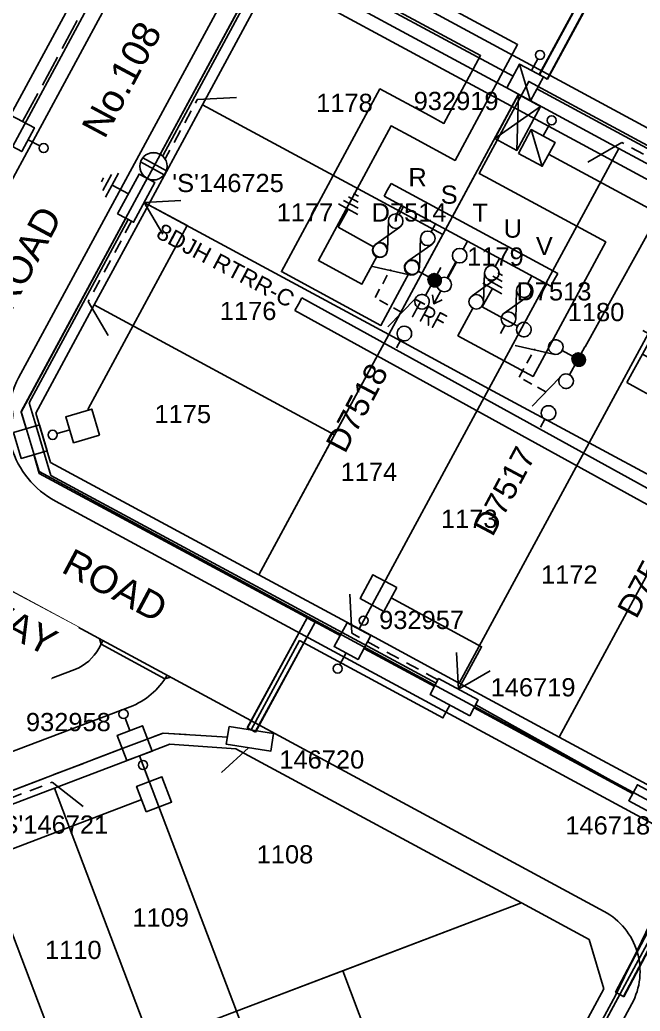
# Model space of a CAD drawing. Header units: metres. Extents: x 303507 to 304452, y 6274483 to 6275961.
# Drawn here: x 304149 to 304217.1, y 6274784.9 to 6274893.8 of the extents above; entities that cross this region are included whole.
import ezdxf
from ezdxf.enums import TextEntityAlignment as Align

# ---------------------------------------------------------------- set-up
doc = ezdxf.new("R2010")
doc.units = ezdxf.units.M
doc.header["$LTSCALE"] = 0.7
for name, pattern in [('A', [0]), ('CENTERX2', [101.6, 63.5, -12.7, 12.7, -12.7]), ('Dash', [5, 3, -2]), ('IE Trench LV', [6.5, 5, -1.5])]:
    doc.linetypes.add(name, pattern=pattern)
doc.layers.get('0').update_dxf_attribs({"color": 6})
for name, color, linetype in [('_User Miscellaneous11', 7, 'Continuous'), ('_User Miscellaneous4', 7, 'Continuous'), ('_User Miscellaneous7', 150, 'Continuous'), ('_User Miscellaneous8', 7, 'Continuous'), ('_User Miscellaneous9', 8, 'Continuous'), ('Cadastre Developer_SP_NEW', 4, 'Continuous'), ('Cadastre Roads_SP_NEW', 8, 'Continuous'), ('Duct_SP_NEW', 2, 'Continuous'), ('Equip_HV_NEW', 2, 'Continuous'), ('Equip_LV_MOD', 5, 'Continuous'), ('Equip_LV_NEW', 5, 'Continuous'), ('Mains_HV_NEW_U72', 2, 'Continuous'), ('Mains_LV_NEW_R6', 2, 'Continuous'), ('Mains_LV_NEW_T84', 2, 'Continuous'), ('Services_SP_NEW_UG', 2, 'Continuous'), ('Sub_LV_EXT', 5, 'Continuous'), ('Sub_SP_NEW', 2, 'Continuous'), ('SupportsUG_SP_LV_NEW', 2, 'Continuous'), ('SupportsUG_SP_LV_SL_NEW', 2, 'Continuous'), ('Trench_SP_NEW', 2, 'Continuous')]:
    doc.layers.add(name, color=color, linetype=linetype)
doc.layers.add('_User Miscellaneous5', color=7, linetype='Continuous', lineweight=35)
doc.styles.add('ARIAL', font='arial.ttf', dxfattribs={"height": 2})
doc.styles.add('ARIAL 3.0', font='arial.ttf', dxfattribs={"height": 3})
doc.styles.add('iecARIAL', font='arial.ttf', dxfattribs={"height": 2})
doc.styles.add('IESYMBOL1', font='isocp.shx')
doc.styles.add('POLE_LABEL', font='arial.ttf')
doc.styles.add('SL_LABEL', font='arial.ttf')
doc.styles.get("Standard").update_dxf_attribs({"font": 'arial.ttf'})
doc.styles.add('style1', font='iso3098b.shx')
doc.styles.add('SWG_LABEL', font='arial.ttf')
doc.styles.add('SWITCH_LABEL', font='arial.ttf', dxfattribs={"height": 2.5})
doc.linetypes.add('Cable New UG', pattern='A,8,-1,["x",style1,S=3.5,R=0,X=0.35,Y=-1],-3.5', length=12.5)
doc.linetypes.add('Cable Z', pattern='A,8,-1,["Z",Standard,S=2.5,R=0,X=0.35,Y=-1.25],-3.5', length=12.5)
doc.linetypes.add('IE Trench HV', pattern='A,8,-2,["/",style1,S=2.5,R=0,X=0.1,Y=-1],-4.5', length=14.5)

# ---------------------------------------------------------------- blocks, each defined once
blk = doc.blocks.new('*U106')
at = {"layer": '_User Miscellaneous7', "lineweight": -3}
blk.add_lwpolyline([(0, -3.03), (0, -1.58)], dxfattribs=at)
blk.add_lwpolyline([(-1.49, -6), (1.49, -6), (1.49, -3.03), (-1.49, -3.03)], close=True, dxfattribs=at)
blk.add_circle((0, -1.08), 0.5, dxfattribs=at)
at = {"layer": '_User Miscellaneous8', "color": 2, "lineweight": -3}
blk.add_lwpolyline([(-1.49, 0), (1.49, 0), (1.49, 2.97), (-1.49, 2.97)], close=True, dxfattribs=at)
at = {"style": 'POLE_LABEL', "flags": 9}
blk.add_attdef('STRUCTURE_PLANT_NUMBER', text='', height=0.2, dxfattribs=at).set_placement((1.64, 1.73), align=Align.MIDDLE_LEFT)
for tag, flags, p in [('STREET_CODE', 9, (1.64, 1.49)), ('OWNED_BY', 9, (1.64, 1.09)), ('COLUMN_TYPE', 9, (1.64, 1.29)), ('OPERATED_BY', 9, (1.64, 0.89)), ('STATE', 9, (1.64, 0.49)), ('MAINTAINED_BY', 9, (1.64, 0.69)), ('USAGE', 9, (1.64, 0.29)), ('LEGEND', 9, (1.64, 0.09)), ('SUBURB', 9, (1.64, -0.31)), ('STREETNAME', 9, (1.64, -0.51)), ('PARENT', 9, (1.64, -0.11)), ('LOCATION', 9, (1.64, -0.71)), ('NOTES', 9, (1.64, -0.91)), ('LABEL_ALIGNMENT', 9, (1.64, -1.11)), ('Z', 1, (1.64, -1.31))]:
    blk.add_attdef(tag, text='', height=0.2, dxfattribs=dict(flags=flags)).set_placement(p, align=Align.MIDDLE_LEFT)
at = {"layer": '_User Miscellaneous5', "style": 'ARIAL', "flags": 8}
blk.add_attdef('ASSET_NUM', text='', height=2, dxfattribs=at).set_placement((2, 3.49), align=Align.MIDDLE_LEFT)
blk = doc.blocks.new('*U66')
at = {"layer": '_User Miscellaneous8', "color": 2}
blk.add_line((0, 0), (0, 1.45), dxfattribs=at)
blk.add_circle((0, 1.95), 0.5, dxfattribs=at)
for tag, p, flags in [('Z', (0, 0), 1), ('OPERATED_BY', (0, -9.61), 9)]:
    blk.add_attdef(tag, p, '', height=0.2, dxfattribs=dict(flags=flags))
at = {"style": 'SL_LABEL', "flags": 9}
blk.add_attdef('STREET_CODE', text='', height=0.2, dxfattribs=at).set_placement((0, -0.2), align=Align.MIDDLE_LEFT)
at = {"flags": 9}
for tag, p in [('CONSTRUCTED_VOLTAGE', (0, -0.4)), ('CONTROL_TYPE', (0, -0.6)), ('LANTERN_PURPOSE', (0, -0.8)), ('LANTERN_TYPE', (0, -1)), ('OPERATING_VOLTAGE', (0, -1.4)), ('ORIENTATION', (0, -1.6)), ('OWNED_BY', (0, -1.8)), ('STATE', (0, -2)), ('NO_PHASES', (0, -1.2)), ('USAGE', (0, -2.2)), ('CEXIST', (0, -2.4)), ('CNEW', (0, -2.6)), ('CNUMBER', (0, -2.8)), ('CREMOVE', (0, -3)), ('CREPLACE', (0, -3.2)), ('LKINGHEIGHT', (0, -3.4)), ('LBRACKET', (0, -3.6)), ('LBRACKETVOCAB', (0, -3.8)), ('LCATEGORY', (0, -4)), ('LCHARGE1', (0, -4.2)), ('LCHARGE1PERCENT', (0, -4.4)), ('LCHARGE2', (0, -4.6)), ('LCHARGE2PERCENT', (0, -4.8)), ('LCHARGE3', (0, -5)), ('LCHARGE3PERCENT', (0, -5.2)), ('LEXIST', (0, -5.4)), ('LLAMP', (0, -5.6)), ('LLAMPVOCAB', (0, -5.8)), ('LMAST', (0, -6)), ('LMASTVOCAB', (0, -6.2)), ('LNEW', (0, -6.4)), ('LANTNUMBER', (0, -6.6)), ('LOUTREACH', (0, -7)), ('LOUTREACHVOCAB', (0, -7.2)), ('LRATECODE', (0, -7.4)), ('LREMOVE', (0, -7.6)), ('SUBURB', (0, -8.6)), ('STREETNAME', (0, -8.8)), ('LREPLACE', (0, -7.8)), ('LTYPE', (0, -8)), ('LTYPEVOCAB', (0, -8.2)), ('LEGEND', (0, -8.4)), ('LOCATION', (0, -9)), ('NOTES', (0, -9.2)), ('MAINTAINED_BY', (0, -9.86))]:
    blk.add_attdef(tag, text='', height=0.2, dxfattribs=at).set_placement(p, align=Align.MIDDLE_LEFT)
blk = doc.blocks.new('*U148')
at = {"layer": '_User Miscellaneous7', "lineweight": -3}
blk.add_lwpolyline([(0, -3.32), (0, -1.87)], dxfattribs=at)
blk.add_lwpolyline([(-1.49, -6.29), (1.48, -6.29), (1.48, -3.32), (-1.49, -3.32)], close=True, dxfattribs=at)
blk.add_circle((0, -1.37), 0.5, dxfattribs=at)
at = {"layer": '_User Miscellaneous8', "color": 2, "lineweight": -3}
blk.add_lwpolyline([(-1.49, 0), (1.48, 0), (1.48, 2.97), (-1.49, 2.97)], close=True, dxfattribs=at)
at = {"style": 'POLE_LABEL', "flags": 9}
blk.add_attdef('STRUCTURE_PLANT_NUMBER', text='', height=0.2, dxfattribs=at).set_placement((1.64, 1.73), align=Align.MIDDLE_LEFT)
for tag, flags, p in [('STREET_CODE', 9, (1.64, 1.48)), ('OWNED_BY', 9, (1.64, 1.09)), ('COLUMN_TYPE', 9, (1.64, 1.29)), ('OPERATED_BY', 9, (1.64, 0.89)), ('STATE', 9, (1.64, 0.49)), ('MAINTAINED_BY', 9, (1.64, 0.69)), ('USAGE', 9, (1.64, 0.29)), ('LEGEND', 9, (1.64, 0.09)), ('SUBURB', 9, (1.64, -0.31)), ('STREETNAME', 9, (1.64, -0.51)), ('PARENT', 9, (1.64, -0.11)), ('LOCATION', 9, (1.64, -0.71)), ('NOTES', 9, (1.64, -0.91)), ('LABEL_ALIGNMENT', 9, (1.64, -1.11)), ('Z', 1, (1.64, -1.31))]:
    blk.add_attdef(tag, text='', height=0.2, dxfattribs=dict(flags=flags)).set_placement(p, align=Align.MIDDLE_LEFT)
at = {"layer": '_User Miscellaneous5', "style": 'ARIAL', "flags": 8}
blk.add_attdef('ASSET_NUM', text='', height=2, dxfattribs=at).set_placement((2, 3.49), align=Align.MIDDLE_LEFT)
blk = doc.blocks.new('*U104')
at = {"layer": '_User Miscellaneous7', "lineweight": -3}
for points in [[(4.54, -2.75), (4.54, -1.3)], [(3.06, -2.75), (6.04, -5.74)]]:
    blk.add_lwpolyline(points, dxfattribs=at)
blk.add_lwpolyline([(3.06, -5.72), (6.03, -5.72), (6.03, -2.75), (3.06, -2.75)], close=True, dxfattribs=at)
blk.add_circle((4.54, -0.8), 0.5, dxfattribs=at)
at = {"layer": '_User Miscellaneous8', "color": 2, "lineweight": -3}
blk.add_lwpolyline([(-1.49, 0), (1.49, 0), (1.49, 2.97), (-1.49, 2.97)], close=True, dxfattribs=at)
blk.add_lwpolyline([(-1.49, 2.97), (1.5, -0.01)], dxfattribs=at)
at = {"style": 'POLE_LABEL', "flags": 9}
blk.add_attdef('STRUCTURE_PLANT_NUMBER', text='', height=0.2, dxfattribs=at).set_placement((1.64, 1.73), align=Align.MIDDLE_LEFT)
for tag, flags, p in [('STREET_CODE', 9, (1.64, 1.49)), ('OWNED_BY', 9, (1.64, 1.09)), ('COLUMN_TYPE', 9, (1.64, 1.29)), ('OPERATED_BY', 9, (1.64, 0.89)), ('STATE', 9, (1.64, 0.49)), ('MAINTAINED_BY', 9, (1.64, 0.69)), ('USAGE', 9, (1.64, 0.29)), ('LEGEND', 9, (1.64, 0.09)), ('SUBURB', 9, (1.64, -0.31)), ('STREETNAME', 9, (1.64, -0.51)), ('PARENT', 9, (1.64, -0.11)), ('LOCATION', 9, (1.64, -0.71)), ('NOTES', 9, (1.64, -0.91)), ('LABEL_ALIGNMENT', 9, (1.64, -1.11)), ('Z', 1, (1.64, -1.31))]:
    blk.add_attdef(tag, text='', height=0.2, dxfattribs=dict(flags=flags)).set_placement(p, align=Align.MIDDLE_LEFT)
at = {"layer": '_User Miscellaneous5', "style": 'ARIAL', "flags": 8}
blk.add_attdef('ASSET_NUM', text='', height=2, dxfattribs=at).set_placement((2, 3.49), align=Align.MIDDLE_LEFT)
blk = doc.blocks.new('SUB_PADMOUNT_NEW')
for p, q in [((0, 1.375), (5.5, -1.375)), ((5.5, 1.375), (0, -1.375))]:
    blk.add_line(p, q)
blk.add_lwpolyline([(0, -1.375), (5.5, -1.375), (5.5, 1.375), (0, 1.375)], close=True)
for tag, height, flags, p in [('ASSET_NUM', 3, 8, (5.84, 2.545)), ('STREET_CODE', 0.2, 9, (5.34, 0.545)), ('OPERATING_VOLTAGE', 0.2, 9, (5.34, 0.145)), ('ORIENTATION', 0.2, 9, (5.34, -0.055)), ('NO_PHASES', 0.2, 9, (5.34, 0.345)), ('OWNED_BY', 0.2, 9, (5.34, -0.255)), ('OPERATED_BY', 0.2, 9, (5.34, -0.455)), ('SECONDARY_VOLTAGE', 0.2, 9, (5.34, -1.055)), ('CONSTRUCTED_VOLTAGE', 0.2, 9, (5.34, -0.855)), ('MAINTAINED_BY', 0.2, 9, (5.34, -0.655)), ('STATE', 0.2, 9, (5.34, -1.255)), ('SUBSTATION_TYPE', 0.2, 9, (5.34, -1.655)), ('SUBURB', 0.2, 9, (5.34, -2.255)), ('USAGE', 0.2, 9, (5.34, -1.855)), ('PARENT', 0.2, 9, (5.34, -1.455)), ('LEGEND', 0.2, 9, (5.34, -2.055)), ('Z', 0.2, 1, (5.34, -3.055)), ('STREETNAME', 0.2, 9, (5.34, -2.455)), ('LOCATION', 0.2, 9, (5.34, -2.655)), ('NOTES', 0.2, 9, (5.34, -2.855))]:
    blk.add_attdef(tag, text='', height=height, dxfattribs=dict(flags=flags)).set_placement(p, align=Align.MIDDLE_LEFT)
blk = doc.blocks.new('*U86')
at = {"lineweight": -3}
blk.add_lwpolyline([(-2.48, 2.49), (2.47, 2.49), (2.47, 0.51), (-2.48, 0.51)], close=True, dxfattribs=at)
for tag, flags, p in [('STREET_CODE', 9, (1.5, 3.5)), ('OWNED_BY', 9, (1.5, 3.3)), ('OPERATED_BY', 9, (1.5, 3.1)), ('STATE', 9, (1.5, 2.7)), ('SUPPORT_TYPE', 9, (1.5, 2.5)), ('MAINTAINED_BY', 9, (1.5, 2.9)), ('USAGE', 9, (1.5, 2.3)), ('LEGEND', 9, (1.5, 2.1)), ('SUBURB', 9, (1.5, 1.7)), ('STREETNAME', 9, (1.5, 1.5)), ('PARENT', 9, (1.5, 1.9)), ('LOCATION', 9, (1.5, 1.3)), ('NOTES', 9, (1.5, 1.1)), ('Z', 1, (1.5, 0.9))]:
    blk.add_attdef(tag, text='', height=0.2, dxfattribs=dict(flags=flags)).set_placement(p, align=Align.MIDDLE_LEFT)
at = {"layer": '_User Miscellaneous4', "style": 'ARIAL', "flags": 8}
blk.add_attdef('ASSET_NUM', text='', height=2, dxfattribs=at).set_placement((2, 5.5), align=Align.MIDDLE_LEFT)
blk = doc.blocks.new('*U87')
at = {"layer": 'Services_SP_NEW_UG', "color": 2, "flags": 128}
blk.add_lwpolyline([(-10, -0.75), (-12.24, 2.93)], dxfattribs=at)
at = {"layer": 'Services_SP_NEW_UG', "color": 2, "linetype": 'Dash', "ltscale": 0.7, "flags": 128}
blk.add_lwpolyline([(-2.47, -0.75), (-10, -0.75)], dxfattribs=at)
blk = doc.blocks.new('A$C1B2C29DD')
at = {"layer": 'Services_SP_NEW_UG', "color": 2, "flags": 128}
for points in [[(0, 0), (-2.1, 3.44)], [(0, 0), (2.1, 3.44)]]:
    blk.add_lwpolyline(points, dxfattribs=at)
blk = doc.blocks.new('*U69')
at = {"layer": 'Services_SP_NEW_UG', "color": 2, "flags": 128}
blk.add_lwpolyline([(12.5, -0.75), (14.75, 2.93)], dxfattribs=at)
at = {"layer": 'Services_SP_NEW_UG', "color": 2, "linetype": 'Dash', "ltscale": 0.7, "flags": 128}
blk.add_lwpolyline([(2.47, -0.75), (12.5, -0.75)], dxfattribs=at)
blk = doc.blocks.new('*U128')
at = {"layer": 'Services_SP_NEW_UG', "color": 2, "flags": 128}
blk.add_lwpolyline([(-12.72, -0.75), (-14.96, 2.93)], dxfattribs=at)
at = {"layer": 'Services_SP_NEW_UG', "color": 2, "linetype": 'Dash', "ltscale": 0.7, "flags": 128}
blk.add_lwpolyline([(-2.47, -0.75), (-12.72, -0.75)], dxfattribs=at)
blk = doc.blocks.new('*U80')
at = {"layer": 'Services_SP_NEW_UG', "color": 2, "flags": 128}
blk.add_lwpolyline([(12.5, -0.75), (14.75, 2.93)], dxfattribs=at)
at = {"layer": 'Services_SP_NEW_UG', "color": 2, "linetype": 'Dash', "ltscale": 0.7, "flags": 128}
blk.add_lwpolyline([(2.47, -0.75), (12.5, -0.75)], dxfattribs=at)
blk = doc.blocks.new('TX_LINK_NEW')
h = blk.add_hatch(color=256)
edge = h.paths.add_edge_path()
edge.add_line((2.6, 0.05), (4.6, 0.05))
edge.add_arc((5.4, 0.01), 0.8, 177.2353, 184.4027)
edge.add_line((4.6, -0.05), (2.6, -0.05))
edge.add_arc((1.8, 0), 0.8, 356.4167, 363.5833)
blk.add_line((7.2, 0.01), (7.8, 0.01))
for points in [[(1, 0), (0, 0)], [(2.6, 0.05), (4.6, 0.05)], [(6.2, 0.01), (7.2, 0.01)], [(7, -0.59), (7.8, 0.01), (7, 0.61)], [(2.6, -0.05), (4.6, -0.05)]]:
    blk.add_lwpolyline(points)
for centre in [(1.8, 0), (5.4, 0.01)]:
    blk.add_circle(centre, 0.8)
for centre, start, end in [((1.8, 0), 356.4167, 3.5833), ((5.4, 0.01), 177.2353, 184.4027)]:
    blk.add_arc(centre, 0.8, start, end)
at = {"style": 'IESYMBOL1'}
blk.add_text('TRF', height=2, rotation=90, dxfattribs=at).set_placement((9.24, 0.01), align=Align.MIDDLE_CENTER)
at = {"flags": 1}
blk.add_attdef('Z', (0, 0), '', height=0.2, dxfattribs=at)
at = {"layer": 'Sub_LV_EXT', "flags": 1}
for tag, p in [('USAGE', (2.14, -1.14)), ('ORIENTATION', (2.14, -1.53)), ('NOTES', (2.14, -3.07))]:
    blk.add_attdef(tag, p, '', height=0.2, dxfattribs=at)
blk = doc.blocks.new('LV_UG_DFUSE_CLOSED_NEW')
for points in [[(1, 0), (0, 0)], [(5.04, 0.73), (2.16, -0.72)], [(5.05, -0.71), (2.16, 0.72)], [(6.2, 0.01), (7.2, 0.01)]]:
    blk.add_lwpolyline(points)
for centre in [(1.8, 0), (5.4, 0.01)]:
    blk.add_circle(centre, 0.8)
for tag, flags, p in [('ACTUAL_STATUS', 9, (1.5, 0)), ('CONSTRUCTED_VOLTAGE', 9, (1.5, -0.2)), ('OPERATED_BY', 9, (1.5, -0.6)), ('OWNED_BY', 9, (1.5, -1)), ('NO_PHASES', 9, (1.5, -0.4)), ('MAINTAINED_BY', 9, (1.5, -0.8)), ('OPERATING_VOLTAGE', 9, (1.5, -1.2)), ('ORIENTATION', 9, (1.5, -1.4)), ('STATE', 9, (1.5, -1.6)), ('SWITCH_TYPE', 9, (1.5, -1.8)), ('USAGE', 9, (1.5, -2)), ('NOTES', 9, (1.5, -2.2)), ('Z', 1, (1.5, -2.4))]:
    blk.add_attdef(tag, text='', height=0.2, dxfattribs=dict(flags=flags)).set_placement(p, align=Align.MIDDLE_LEFT)
blk = doc.blocks.new('*U137')
at = {"layer": 'Services_SP_NEW_UG', "color": 2, "flags": 128}
blk.add_lwpolyline([(-13.22, -0.75), (-15.46, 2.93)], dxfattribs=at)
at = {"layer": 'Services_SP_NEW_UG', "color": 2, "linetype": 'Dash', "ltscale": 0.7, "flags": 128}
blk.add_lwpolyline([(-2.47, -0.75), (-13.22, -0.75)], dxfattribs=at)
blk = doc.blocks.new('*U144')
blk.add_wipeout([(-1.06, -0.44), (-1.18, -0.58), (-1.29, -0.74), (-1.37, -0.91), (-1.43, -1.08), (-1.48, -1.27), (-1.49, -1.45), (-1.49, -1.64), (-1.46, -1.83), (-1.41, -2.01), (-1.33, -2.18), (-1.24, -2.34), (-1.12, -2.49), (-0.99, -2.62), (-0.84, -2.74), (-0.68, -2.83), (-0.51, -2.91), (-0.33, -2.96), (-0.14, -2.99), (0.05, -2.99), (0.23, -2.98), (0.42, -2.93), (0.59, -2.87), (0.76, -2.79), (0.92, -2.68), (1.06, -2.56), (1.18, -2.42), (1.29, -2.26), (1.37, -2.09), (1.43, -1.92), (1.48, -1.73), (1.49, -1.55), (1.49, -1.36), (1.46, -1.17), (1.41, -0.99), (1.33, -0.82), (1.24, -0.66), (1.12, -0.51), (0.99, -0.38), (0.84, -0.26), (0.68, -0.17), (0.51, -0.09), (0.33, -0.04), (0.14, -0.01), (-0.05, -0.01), (-0.23, -0.02), (-0.42, -0.07), (-0.59, -0.13), (-0.76, -0.21), (-0.92, -0.32)])
for p, q in [((-1.48, -1.25), (1.48, -1.25)), ((-1.48, -1.75), (1.48, -1.75))]:
    blk.add_line(p, q)
blk.add_circle((0, -1.5), 1.5)
for tag, flags, p in [('ACTUAL_STATUS', 9, (1.5, 0)), ('CONSTRUCTED_VOLTAGE', 9, (1.5, -0.2)), ('OPERATING_VOLTAGE', 9, (1.5, -0.6)), ('ORIENTATION', 9, (1.5, -0.8)), ('STATE', 9, (1.5, -1)), ('NO_PHASES', 9, (1.5, -0.4)), ('SWITCH_TYPE', 9, (1.5, -1.2)), ('OWNED_BY', 9, (1.5, -1.8)), ('OPERATED_BY', 9, (1.5, -2)), ('USAGE', 9, (1.5, -1.4)), ('NOTES', 9, (1.5, -1.6)), ('MAINTAINED_BY', 9, (1.5, -2.2)), ('TYPE', 9, (1.5, -2.6)), ('Z', 1, (1.5, -2.8)), ('NUMBER_OF_PHASES', 9, (1.5, -2.4))]:
    blk.add_attdef(tag, text='', height=0.2, dxfattribs=dict(flags=flags)).set_placement(p, align=Align.MIDDLE_LEFT)
blk = doc.blocks.new('Earth')
for p, q in [((0, -2.04), (0, 0)), ((-1.5, -2.04), (1.5, -2.04)), ((-1, -2.64), (1, -2.64)), ((-0.25, -3.24), (0.25, -3.24))]:
    blk.add_line(p, q)
blk = doc.blocks.new('*U177')
for p, q in [((-1.6, 0), (-1.6, 69.89)), ((-1.6, 69.89), (-0.8, 69.89)), ((0, 69.89), (-0.8, 69.89)), ((0, 0), (0, 69.89)), ((-1.6, 0), (-0.8, 0)), ((0, 0), (-0.8, 0))]:
    blk.add_line(p, q)
at = {"style": 'ARIAL'}
blk.add_attdef('SWG_TYPE', text='', height=1.8, rotation=90, dxfattribs=at).set_placement((-0.8, 70.64), align=Align.MIDDLE_LEFT)
blk.add_attdef('SUB_TYPE', text='', height=1.8, rotation=90, dxfattribs=at).set_placement((-0.8, -0.76), align=Align.MIDDLE_RIGHT)
blk = doc.blocks.new('SWG_SIE_TRF_NOES_NEW')
for p, q in [((7.01, 0.8), (2.79, 1.95)), ((14.68, 0), (20.54, 0))]:
    blk.add_line(p, q)
for points in [[(2.2, 0.01), (1.2, 0.01)], [(19.54, -0.75), (20.54, 0), (19.54, 0.75)], [(7.8, 0), (9.45, 0)]]:
    blk.add_lwpolyline(points)
for points in [[(3, -0.79, 1), (3, 0.81, 1)], [(7, -0.8, 1), (7, 0.8, 1)]]:
    blk.add_lwpolyline(points, format="xyb", close=True)
at = {"flags": 1}
blk.add_attdef('Z', (0, 0), '', height=0.2, dxfattribs=at)
at = {"style": 'SWITCH_LABEL', "flags": 9}
blk.add_attdef('STREET_CODE', text='', height=0.2, dxfattribs=at).set_placement((0, -0.2), align=Align.MIDDLE_LEFT)
at = {"flags": 9}
for tag, p in [('ORIENTATION', (0, -0.4)), ('SUBURB', (0, -1)), ('PARENT', (0, -0.6)), ('USAGE', (0, -0.8)), ('STREETNAME', (0, -1.2)), ('LOCATION', (0, -1.4)), ('NOTES', (0, -1.6))]:
    blk.add_attdef(tag, text='', height=0.2, dxfattribs=at).set_placement(p, align=Align.MIDDLE_LEFT)
blk = doc.blocks.new('SWG_FUSE_NEW')
for points in [[(4.04, 0.73), (1.16, -0.72)], [(4.05, -0.71), (1.16, 0.72)]]:
    blk.add_lwpolyline(points)
for centre in [(0.8, 0), (4.4, 0.01)]:
    blk.add_circle(centre, 0.8)
at = {"style": 'SWITCH_LABEL', "flags": 8}
blk.add_attdef('ASSET_NUM', text='', height=2.5, rotation=179.9544, dxfattribs=at).set_placement((-2.4, 0), align=Align.MIDDLE_LEFT)
for tag, p, flags in [('Z', (0, 0), 1), ('ORIENTATION', (0.04, -4.4), 9), ('USAGE', (0.04, -5.4), 9)]:
    blk.add_attdef(tag, p, '', height=0.2, dxfattribs=dict(flags=flags))
at = {"flags": 9}
for tag, p in [('SUBURB', (0, -2.2)), ('PARENT', (0, -1.6)), ('STREETNAME', (0, -2.4))]:
    blk.add_attdef(tag, text='', height=0.2, dxfattribs=at).set_placement(p, align=Align.MIDDLE_LEFT)
blk = doc.blocks.new('*U196')
at = {"linetype": 'CENTERX2'}
blk.add_blockref('SWG_SIE_TRF_NOES_NEW', (0, 0), dxfattribs=at)
at = {"linetype": 'CENTERX2', "rotation": 180}
blk.add_blockref('SWG_FUSE_NEW', (14.68, 0), dxfattribs=at)
at = {"style": 'IESYMBOL1'}
blk.add_text('TRF', height=2.5, rotation=270.0174, dxfattribs=at).set_placement((22.51, -0.05), align=Align.MIDDLE_CENTER)
blk = doc.blocks.new('SWG_SIE_ES_NEW')
for p, q in [((-6.1, 0.75), (-1.8, 1.97)), ((2.22, -2.29), (4.62, -2.29)), ((2.52, -2.89), (4.32, -2.89)), ((2.83, -3.49), (4.03, -3.49)), ((3.13, -4.09), (3.73, -4.09))]:
    blk.add_line(p, q)
at = {"const_width": 0.8, "flags": 128}
blk.add_lwpolyline([(-9.09, -0.02, 1), (-8.29, -0.02, 1)], format="xyb", close=True, dxfattribs=at)
for points in [[(-5.79, -0.82, -1), (-5.79, 0.78, -1)], [(-1.79, -0.81, -1), (-1.79, 0.79, -1)]]:
    blk.add_lwpolyline(points, format="xyb", close=True)
for points in [[(-6.59, -0.02), (-7.89, -0.02)], [(3.42, -0.01), (-0.99, -0.01)], [(3.42, -0.01), (3.42, -2.29)]]:
    blk.add_lwpolyline(points)
at = {"flags": 1}
blk.add_attdef('Z', (0, 0), '', height=0.2, dxfattribs=at)
at = {"style": 'SWITCH_LABEL', "flags": 9}
blk.add_attdef('STREET_CODE', text='', height=0.2, dxfattribs=at).set_placement((0, -0.2), align=Align.MIDDLE_LEFT)
at = {"flags": 9}
for tag, p in [('ORIENTATION', (0, -0.4)), ('SUBURB', (0, -1)), ('PARENT', (0, -0.6)), ('USAGE', (0, -0.8)), ('STREETNAME', (0, -1.2)), ('LOCATION', (0, -1.4)), ('NOTES', (0, -1.6))]:
    blk.add_attdef(tag, text='', height=0.2, dxfattribs=at).set_placement(p, align=Align.MIDDLE_LEFT)
at = {"style": 'ARIAL', "flags": 8}
blk.add_attdef('ASSET_NUM', text='', height=2, dxfattribs=at).set_placement((-1.81, -3.15), align=Align.MIDDLE_CENTER)
blk = doc.blocks.new('SWG_SIE_SU_NEW')
blk.add_line((5.81, 0.79), (1.59, 1.94))
at = {"linetype": 'A', "lineweight": 0}
for p, q in [((7.98, 0.35), (7.98, -0.37)), ((8.18, -0.58), (8.18, 0.56)), ((8.38, 0.66), (8.38, -0.68)), ((8.58, -0.71), (8.58, 0.69)), ((8.78, 0.66), (8.78, -0.68)), ((8.98, -0.59), (8.98, 0.56)), ((9.18, 0.35), (9.18, -0.38))]:
    blk.add_line(p, q, dxfattribs=at)
at = {"linetype": 'Dash', "ltscale": 0.5}
blk.add_lwpolyline([(3.7, 1.36), (3.7, 4.73), (7.22, 4.73)], dxfattribs=at)
for points in [[(1, 0), (0, 0)], [(6.6, -0.01), (10.1, -0.01)]]:
    blk.add_lwpolyline(points)
for points in [[(1.8, -0.8, 1), (1.8, 0.8, 1)], [(5.8, -0.81, 1), (5.8, 0.79, 1)]]:
    blk.add_lwpolyline(points, format="xyb", close=True)
at = {"linetype": 'A', "lineweight": 0}
blk.add_circle((8.58, -0.01), 0.7, dxfattribs=at)
at = {"style": 'SWG_LABEL', "flags": 8}
blk.add_attdef('ASSET_NUM', text='', height=2, rotation=179.9544, dxfattribs=at).set_placement((-2.4, 0.01), align=Align.MIDDLE_LEFT)
at = {"flags": 1}
blk.add_attdef('Z', (0, 0), '', height=0.2, dxfattribs=at)
at = {"style": 'SWITCH_LABEL', "flags": 9}
blk.add_attdef('STREET_CODE', text='', height=0.2, dxfattribs=at).set_placement((0, 0), align=Align.MIDDLE_LEFT)
at = {"flags": 9}
for tag, p in [('ORIENTATION', (0, -0.2)), ('SUBURB', (0, -0.8)), ('STREETNAME', (0, -1)), ('PARENT', (0, -0.4)), ('USAGE', (0, -0.6)), ('OPERATED_BY', (-0.01, -1.84)), ('OWNED_BY', (0, -1.62)), ('MAINTAINED_BY', (-0.01, -2.05)), ('LOCATION', (0, -1.2)), ('NOTES', (0, -1.4))]:
    blk.add_attdef(tag, text='', height=0.2, dxfattribs=at).set_placement(p, align=Align.MIDDLE_LEFT)
blk = doc.blocks.new('*U174')
for p, q in [((-6.1, 4.33), (-1.8, 5.55)), ((-6.1, 0.75), (-1.8, 1.97)), ((2.22, -2.29), (4.62, -2.29)), ((2.52, -2.89), (4.32, -2.89)), ((2.83, -3.49), (4.03, -3.49)), ((3.13, -4.09), (3.73, -4.09))]:
    blk.add_line(p, q)
at = {"linetype": 'Dash', "ltscale": 0.5, "flags": 128}
blk.add_lwpolyline([(-7.34, 8.78), (-3.81, 8.78), (-3.79, 1.4)], dxfattribs=at)
for points in [[(-5.79, 2.76, -1), (-5.79, 4.36, -1)], [(-1.79, 2.77, -1), (-1.79, 4.37, -1)], [(-5.79, -0.82, -1), (-5.79, 0.78, -1)], [(-1.79, -0.81, -1), (-1.79, 0.79, -1)]]:
    blk.add_lwpolyline(points, format="xyb", close=True)
for points in [[(-6.59, 3.56), (-7.89, 3.56)], [(3.42, 3.57), (-0.99, 3.57)], [(3.42, 3.57), (3.42, -0.01)], [(-6.59, -0.02), (-7.89, -0.02)], [(3.42, -0.01), (-0.99, -0.01)], [(3.42, -0.01), (3.42, -2.29)]]:
    blk.add_lwpolyline(points)
at = {"flags": 1}
blk.add_attdef('Z', (0, 0), '', height=0.2, dxfattribs=at)
at = {"style": 'SWITCH_LABEL', "flags": 9}
blk.add_attdef('STREET_CODE', text='', height=0.2, dxfattribs=at).set_placement((0, -0.2), align=Align.MIDDLE_LEFT)
at = {"flags": 9}
for tag, p in [('ORIENTATION', (0, -0.4)), ('SUBURB', (0, -1)), ('PARENT', (0, -0.6)), ('USAGE', (0, -0.8)), ('STREETNAME', (0, -1.2)), ('LOCATION', (0, -1.4)), ('NOTES', (0, -1.6))]:
    blk.add_attdef(tag, text='', height=0.2, dxfattribs=at).set_placement(p, align=Align.MIDDLE_LEFT)
at = {"style": 'ARIAL', "flags": 8}
blk.add_attdef('ASSET_NUM', text='', height=2, dxfattribs=at).set_placement((-1.81, -3.15), align=Align.MIDDLE_CENTER)

msp = doc.modelspace()

# ---------------------------------------------------------------- linework, layer by layer
at = {"layer": '_User Miscellaneous11'}
for p, q in [((304206.08, 6274887.75), (304213.66, 6274901.79)), ((304206.93, 6274887.29), (304214.5, 6274901.33)), ((304206.08, 6274887.75), (304206.5, 6274887.52)), ((304206.93, 6274887.29), (304206.5, 6274887.52)), ((304174.01, 6274816.01), (304180.58, 6274828.09)), ((304174.86, 6274815.56), (304181.43, 6274827.63)), ((304180.58, 6274828.09), (304181.01, 6274827.86)), ((304181.43, 6274827.63), (304181.01, 6274827.86)), ((304174.01, 6274816.01), (304174.43, 6274815.78)), ((304174.86, 6274815.56), (304174.43, 6274815.78)), ((304214.46, 6274786.95), (304223.86, 6274804.83)), ((304215.31, 6274786.5), (304224.71, 6274804.38)), ((304214.46, 6274786.95), (304214.89, 6274786.72)), ((304215.31, 6274786.5), (304214.89, 6274786.72))]:
    msp.add_line(p, q, dxfattribs=at)
at = {"layer": '_User Miscellaneous9', "flags": 128}
for points in [[(303880.92, 6274901.55), (303890.25, 6274904.91, 0.189053), (303929.52, 6274939.31, -0.41938), (303939.75, 6274942.46), (303998.42, 6274910.75, 0.052412), (304019.01, 6274902.27), (304044.6, 6274894.75, -0.052412), (304054.27, 6274890.77), (304057.02, 6274889.29, -0.424382), (304059.92, 6274878.9), (304058.99, 6274877.31, 0.105117), (304046.02, 6274838.24), (304039.36, 6274778.44, 0.054998), (304039.19, 6274635.22, 0.424194), (304056.75, 6274621.61, 0.088219), (304224.64, 6274677, 0.037313), (304241.77, 6274687.96), (304302.31, 6274733.74, 0.545911), (304300.21, 6274761.33), (304152.92, 6274840.91, -0.414214), (304148.88, 6274854.46), (304172.41, 6274898.01, -0.414214), (304182.57, 6274901.05), (304330.33, 6274821.21)], [(304165.18, 6274821.79, -0.173162), (304161.11, 6274818.32), (304143.22, 6274811.53, -0.414214), (304129.74, 6274817.59), (304125.95, 6274827.56, -0.217916), (304126.53, 6274836.24), (304130.34, 6274843.3, -0.198912), (304135.06, 6274847.14), (304136.78, 6274847.65)], [(304158.14, 6274825.59), (304157.68, 6274824.74, -0.180045), (304155.06, 6274822.44), (304144.41, 6274818.4, -0.414214), (304134.09, 6274823.04), (304132.79, 6274826.46, -0.217916), (304133.45, 6274836.42), (304133.68, 6274836.85, -0.198912), (304136.64, 6274839.26), (304139.07, 6274839.98)]]:
    msp.add_lwpolyline(points, format="xyb", dxfattribs=at)
msp.add_lwpolyline([(304162.73, 6274903.24, 0.414214), (304159.7, 6274913.41), (304113.95, 6274938.13, 0.414214), (304103.79, 6274935.09), (304084.02, 6274898.52, -0.008647), (304080.54, 6274892.32), (304068.48, 6274871.75, 0.105117), (304056.95, 6274837.02), (304050.29, 6274777.23, 0.023584), (304046.42, 6274716.82, 0.420262), (304053.95, 6274709.19), (304061.13, 6274709.22, 0.089985), (304074.3, 6274711.66), (304190.17, 6274755.66, 0.180045), (304208.8, 6274771.97), (304216.22, 6274785.69, 0.414214), (304213.18, 6274795.85), (304147.69, 6274831.24, -0.414214), (304139.2, 6274859.69)], format="xyb", close=True, dxfattribs=at)
msp.add_lwpolyline([(304165.57, 6274821.58), (304164.94, 6274821.41), (304157.93, 6274825.2), (304157.75, 6274825.8)], dxfattribs=at)
at = {"layer": 'Cadastre Developer_SP_NEW'}
for p, q in [((304189.52, 6274859.22), (304203.78, 6274885.61)), ((304203.78, 6274885.61), (304195.47, 6274870.21)), ((304169.07, 6274884.47), (304195.47, 6274870.21)), ((304195.47, 6274870.21), (304169.07, 6274884.47)), ((304214.78, 6274879.67), (304200.52, 6274853.27)), ((304200.52, 6274853.27), (304214.78, 6274879.67)), ((304163.13, 6274873.48), (304189.52, 6274859.22)), ((304189.52, 6274859.22), (304163.13, 6274873.48)), ((304225.78, 6274873.72), (304211.52, 6274847.33)), ((304211.52, 6274847.33), (304225.78, 6274873.72)), ((304195.47, 6274870.21), (304189.52, 6274859.22)), ((304157.19, 6274862.48), (304183.58, 6274848.22)), ((304183.58, 6274848.22), (304157.19, 6274862.48)), ((304175.26, 6274832.82), (304189.52, 6274859.22)), ((304189.52, 6274859.22), (304183.58, 6274848.22)), ((304189.52, 6274859.22), (304200.52, 6274853.27)), ((304200.52, 6274853.27), (304189.52, 6274859.22)), ((304186.26, 6274826.88), (304200.52, 6274853.27)), ((304200.52, 6274853.27), (304186.26, 6274826.88)), ((304200.52, 6274853.27), (304211.52, 6274847.33)), ((304211.52, 6274847.33), (304200.52, 6274853.27)), ((304183.58, 6274848.22), (304175.26, 6274832.82)), ((304197.26, 6274820.94), (304211.52, 6274847.33)), ((304211.52, 6274847.33), (304197.26, 6274820.94)), ((304211.52, 6274847.33), (304222.51, 6274841.39)), ((304222.51, 6274841.39), (304211.52, 6274847.33)), ((304208.25, 6274815), (304222.51, 6274841.39)), ((304222.51, 6274841.39), (304208.25, 6274815)), ((304172.79, 6274784.89), (304162.15, 6274812.94)), ((304162.15, 6274812.94), (304172.79, 6274784.89)), ((304163.45, 6274781.34), (304152.8, 6274809.39)), ((304152.8, 6274809.39), (304163.45, 6274781.34)), ((304154.1, 6274777.79), (304143.45, 6274805.84)), ((304143.45, 6274805.84), (304154.1, 6274777.79)), ((304204.1, 6274796.78), (304172.79, 6274784.89)), ((304184.48, 6274789.33), (304204.1, 6274796.78)), ((304172.79, 6274784.89), (304184.48, 6274789.33)), ((304184.48, 6274789.33), (304194.88, 6274761.93)), ((304194.88, 6274761.93), (304184.48, 6274789.33)), ((304163.45, 6274781.34), (304172.79, 6274784.89)), ((304172.79, 6274784.89), (304163.45, 6274781.34)), ((304172.79, 6274784.89), (304183.44, 6274756.85)), ((304183.44, 6274756.85), (304172.79, 6274784.89))]:
    msp.add_line(p, q, dxfattribs=at)
at = {"layer": 'Cadastre Roads_SP_NEW', "color": 4}
for p, q in [((304180.91, 6274897.97), (304203.78, 6274885.61)), ((304169.07, 6274884.47), (304175.49, 6274896.35)), ((304203.78, 6274885.61), (304214.78, 6274879.67)), ((304214.78, 6274879.67), (304225.78, 6274873.72)), ((304157.19, 6274862.48), (304163.13, 6274873.48)), ((304152.39, 6274845.18), (304150.77, 6274850.6)), ((304186.26, 6274826.88), (304175.26, 6274832.82)), ((304197.26, 6274820.94), (304186.26, 6274826.88)), ((304208.25, 6274815), (304197.26, 6274820.94)), ((304219.25, 6274809.05), (304208.25, 6274815)), ((304162.15, 6274812.94), (304165.48, 6274814.21)), ((304165.48, 6274814.21), (304172.74, 6274813.72)), ((304172.74, 6274813.72), (304204.1, 6274796.78)), ((304152.8, 6274809.39), (304162.15, 6274812.94)), ((304143.45, 6274805.84), (304152.8, 6274809.39)), ((304204.1, 6274796.78), (304211.52, 6274792.77)), ((304211.52, 6274792.77), (304213.14, 6274787.35)), ((304213.14, 6274787.35), (304205.72, 6274773.63))]:
    msp.add_line(p, q, dxfattribs=at)
at = {"layer": 'Duct_SP_NEW'}
for p, q in [((304206.05, 6274887.77), (304213.62, 6274901.81)), ((304206.96, 6274887.27), (304214.54, 6274901.31)), ((304206.05, 6274887.77), (304206.5, 6274887.52)), ((304206.96, 6274887.27), (304206.5, 6274887.52)), ((304173.98, 6274816.03), (304180.55, 6274828.11)), ((304174.89, 6274815.54), (304181.46, 6274827.61)), ((304180.55, 6274828.11), (304181.01, 6274827.86)), ((304181.46, 6274827.61), (304181.01, 6274827.86)), ((304173.98, 6274816.03), (304174.43, 6274815.78)), ((304174.89, 6274815.54), (304174.43, 6274815.78)), ((304214.43, 6274786.96), (304223.83, 6274804.85)), ((304215.35, 6274786.48), (304224.75, 6274804.36)), ((304214.43, 6274786.96), (304214.89, 6274786.72)), ((304215.35, 6274786.48), (304214.89, 6274786.72))]:
    msp.add_line(p, q, dxfattribs=at)
at = {"layer": 'Equip_LV_MOD'}
for p, q in [((304189.78, 6274875.82), (304189.4, 6274875.12)), ((304189.78, 6274875.82), (304208.08, 6274865.94)), ((304189.02, 6274874.41), (304189.4, 6274875.12)), ((304189.02, 6274874.41), (304207.32, 6274864.53)), ((304208.08, 6274865.94), (304207.7, 6274865.24)), ((304207.32, 6274864.53), (304207.7, 6274865.24))]:
    msp.add_line(p, q, dxfattribs=at)
at = {"layer": 'Mains_HV_NEW_U72', "color": 2, "linetype": 'Cable New UG', "flags": 128}
msp.add_lwpolyline([(304102.37, 6274744.89), (304107.44, 6274731), (304092.2, 6274725.41), (304093.72, 6274721.23), (304189.49, 6274757.54, 0.035956), (304195.65, 6274760.65, 0.134671), (304206.51, 6274771.98), (304214.47, 6274786.67), (304223.37, 6274805.17)], format="xyb", dxfattribs=at)
at = {"layer": 'Mains_LV_NEW_R6', "color": 2, "linetype": 'Cable Z', "flags": 128}
for points in [[(304207.08, 6274879.02), (304222.72, 6274870.58), (304224.96, 6274874.73)], [(304164.78, 6274872.59), (304162.67, 6274873.73)], [(304156.55, 6274850.87), (304156.5, 6274851.05), (304167.37, 6274871.19), (304164.78, 6274872.59)], [(304197.18, 6274820.25), (304199.71, 6274824.93), (304189.79, 6274830.29)], [(304162.39, 6274808.13), (304145.48, 6274801.7), (304143.7, 6274806.38)]]:
    msp.add_lwpolyline(points, dxfattribs=at)
at = {"layer": 'Mains_LV_NEW_T84', "color": 2, "linetype": 'Cable New UG', "flags": 128}
for points in [[(304138.31, 6274861.56), (304161.18, 6274903.93), (304160.01, 6274907.83), (304136.4, 6274920.57), (304137.34, 6274922.32)], [(304138.14, 6274923.04), (304178.57, 6274901.22), (304182.64, 6274902.43), (304203.67, 6274891.08), (304196.8, 6274878.34), (304192.23, 6274880.81)], [(304163.27, 6274876.22), (304174.38, 6274896.81), (304182.34, 6274899.19), (304199.61, 6274889.87), (304195.58, 6274882.41), (304193.99, 6274883.27)], [(304193.99, 6274883.27), (304188.56, 6274886.2), (304177.73, 6274866.13), (304188.66, 6274860.23), (304191.25, 6274865.03)], [(304200.15, 6274876.53), (304199.44, 6274876.92), (304204.89, 6274887.02), (304224.44, 6274876.46)], [(304192.23, 6274880.81), (304189.78, 6274882.13), (304181.8, 6274867.35), (304186.57, 6274864.77), (304187.73, 6274866.92)], [(304198.28, 6274861.23), (304197.12, 6274859.08), (304205.38, 6274854.62), (304213.36, 6274869.4), (304200.15, 6274876.53)], [(304196.24, 6274818.51), (304195.48, 6274817.1), (304186.72, 6274821.83), (304179.73, 6274825.6), (304174.43, 6274815.78)], [(304216.35, 6274808.89), (304199.08, 6274818.56)], [(304171.8, 6274814.98), (304164.75, 6274815.44), (304160.65, 6274813.89), (304145.27, 6274808.04)]]:
    msp.add_lwpolyline(points, dxfattribs=at)
msp.add_lwpolyline([(304223.06, 6274801.85), (304214.71, 6274786.4), (304207.49, 6274773.01, -0.180045), (304189.91, 6274757.61), (304186.34, 6274756.26), (304186.34, 6274756.26)], format="xyb", dxfattribs=at)
at = {"layer": 'Services_SP_NEW_UG', "color": 2, "flags": 128}
msp.add_lwpolyline([(304174.13, 6274813.83), (304171.14, 6274811.12)], dxfattribs=at)
at = {"layer": 'Trench_SP_NEW', "linetype": 'IE Trench LV', "flags": 128}
for points in [[(304149.32, 6274882.62), (304161.27, 6274904.74), (304159.64, 6274910.18)], [(304171.8, 6274814.98), (304164.75, 6274815.44), (304163.03, 6274814.79)], [(304160.26, 6274813.73), (304145.27, 6274808.04)]]:
    msp.add_lwpolyline(points, dxfattribs=at)
at = {"layer": 'Trench_SP_NEW', "linetype": 'IE Trench HV', "flags": 128}
for points in [[(304163, 6274876.37), (304174.48, 6274897.64), (304180.97, 6274899.58), (304203.17, 6274887.6)], [(304205.79, 6274886.2), (304224.3, 6274876.21)], [(304149.69, 6274848.88), (304149.14, 6274850.69), (304160.65, 6274872.01)], [(304216.31, 6274808.81), (304198.89, 6274818.21)]]:
    msp.add_lwpolyline(points, dxfattribs=at)
at = {"layer": 'Trench_SP_NEW', "linetype": 'IE Trench HV', "ltscale": 0.85, "flags": 128}
msp.add_lwpolyline([(304194.53, 6274820.56), (304187.89, 6274824.15), (304186.79, 6274824.74)], dxfattribs=at)
at = {"layer": 'Trench_SP_NEW', "linetype": 'IE Trench HV', "flags": 128}
msp.add_lwpolyline([(304186.34, 6274756.25), (304189.91, 6274757.61, 0.180045), (304207.49, 6274773.01), (304214.89, 6274786.72)], format="xyb", dxfattribs=at)

# ---------------------------------------------------------------- block references
at = {"layer": 'Equip_HV_NEW', "linetype": 'Continuous'}
ref = msp.add_blockref('SWG_SIE_ES_NEW', (304186.96, 6274869.34), dxfattribs=dict(at, rotation=151.1300515514935))
ref.add_attrib('ASSET_NUM', 'D7514', dxfattribs={"layer": '0', "height": 2, "style": 'ARIAL'}).set_placement((304195.87, 6274872.63), align=Align.MIDDLE_RIGHT)
ref = msp.add_blockref('*U177', (304241.19, 6274829.51), dxfattribs=dict(at, rotation=61.13005155149344))
ref.add_attrib('SUB_TYPE', 'PS', dxfattribs={"layer": '0', "height": 1.8, "rotation": 332, "style": 'ARIAL'}).set_placement((304241.47, 6274828.45), align=Align.MIDDLE_LEFT)
ref.add_attrib('SWG_TYPE', '8DJH RTRR-C', dxfattribs={"layer": '0', "height": 1.8, "rotation": 332, "style": 'ARIAL'}).set_placement((304178.95, 6274862.92), align=Align.MIDDLE_RIGHT)
ref = msp.add_blockref('SWG_SIE_SU_NEW', (304190.37, 6274857.75), dxfattribs=dict(at, rotation=61.13005155149344))
ref.add_attrib('ASSET_NUM', 'D7518', dxfattribs={"layer": '0', "height": 2.5, "rotation": 62, "style": 'SWG_LABEL'}).set_placement((304183.61, 6274846.63), align=Align.MIDDLE_LEFT)
ref = msp.add_blockref('SWG_SIE_ES_NEW', (304202.79, 6274860.62), dxfattribs=dict(at, rotation=151.1300515514935))
ref.add_attrib('ASSET_NUM', 'D7513', dxfattribs={"layer": '0', "height": 2, "style": 'ARIAL'}).set_placement((304211.78, 6274863.96), align=Align.MIDDLE_RIGHT)
ref = msp.add_blockref('*U174', (304220.38, 6274855.42), dxfattribs=dict(at, rotation=151.1300515514935))
ref.add_attrib('ASSET_NUM', 'D7512', dxfattribs={"layer": '0', "height": 2, "style": 'ARIAL'}).set_placement((304225.19, 6274857.61), align=Align.MIDDLE_CENTER)
ref = msp.add_blockref('SWG_SIE_SU_NEW', (304206.19, 6274849.03), dxfattribs=dict(at, rotation=61.13005155149344))
ref.add_attrib('ASSET_NUM', 'D7517', dxfattribs={"layer": '0', "height": 2.5, "rotation": 62, "style": 'SWG_LABEL'}).set_placement((304199.82, 6274837.49), align=Align.MIDDLE_LEFT)
ref = msp.add_blockref('*U196', (304221.36, 6274839.08), dxfattribs=dict(at, rotation=61.13005155149344))
ref.add_attrib('ASSET_NUM', 'D7516', dxfattribs={"layer": '0', "height": 2.5, "rotation": 62, "style": 'SWG_LABEL'}).set_placement((304215.61, 6274828.46), align=Align.MIDDLE_LEFT)
at = {"layer": 'Equip_LV_NEW', "rotation": 241.6417459492975}
for name, p in [('LV_UG_DFUSE_CLOSED_NEW', (304191.14, 6274873.27)), ('LV_UG_DFUSE_CLOSED_NEW', (304194.66, 6274871.37)), ('TX_LINK_NEW', (304198.17, 6274869.47)), ('LV_UG_DFUSE_CLOSED_NEW', (304201.69, 6274867.57)), ('LV_UG_DFUSE_CLOSED_NEW', (304205.22, 6274865.67))]:
    msp.add_blockref(name, p, dxfattribs=at)
at = {"layer": 'Services_SP_NEW_UG'}
for name, p, rotation in [('*U128', (304163.12, 6274873.49), 241.642660287154), ('*U80', (304225.77, 6274873.71), 151.6426605195746), ('*U69', (304163.12, 6274873.49), 241.6426603394777), ('*U137', (304197.46, 6274820.78), 331.6426605207255), ('*U87', (304143.48, 6274805.78), 200.8166666657958)]:
    msp.add_blockref(name, p, dxfattribs=dict(at, rotation=rotation))
at = {"layer": 'Services_SP_NEW_UG', "color": 2}
for p, rotation in [((304162.67, 6274873.73), 241.6426605118824), ((304197.18, 6274820.25), 331.6426605297943)]:
    msp.add_blockref('A$C1B2C29DD', p, dxfattribs=dict(at, rotation=rotation))
at = {"layer": 'Sub_SP_NEW', "rotation": 241.6417459556231}
msp.add_blockref('SUB_PADMOUNT_NEW', (304204.98, 6274884.93), dxfattribs=at)
at = {"layer": 'SupportsUG_SP_LV_NEW'}
ref = msp.add_blockref('*U86', (304197.42, 6274820.7), dxfattribs=dict(at, rotation=151.6426605232565))
ref.add_attrib('ASSET_NUM_001', '146719', (304200.71, 6274819.47), dxfattribs={"layer": '_User Miscellaneous4', "height": 2, "style": 'ARIAL'})
ref = msp.add_blockref('*U86', (304174.05, 6274813.33), dxfattribs=dict(at, rotation=351.0326787311379))
ref.add_attrib('ASSET_NUM_001', '146720', (304177.51, 6274811.54), dxfattribs={"layer": '_User Miscellaneous4', "height": 2, "style": 'ARIAL'})
ref = msp.add_blockref('*U86', (304143.48, 6274805.78), dxfattribs=dict(at, rotation=20.81666666496181))
ref.add_attrib('ASSET_NUM_001', "'S'146721", (304146.46, 6274804.39), dxfattribs={"layer": '_User Miscellaneous4', "height": 2, "style": 'ARIAL'})
ref = msp.add_blockref('*U86', (304219.24, 6274809.03), dxfattribs=dict(at, rotation=151.6426605259221))
ref.add_attrib('ASSET_NUM_001', '146718', (304208.91, 6274804.3), dxfattribs={"layer": '_User Miscellaneous4', "height": 2, "style": 'ARIAL'})
at = {"layer": 'SupportsUG_SP_LV_SL_NEW', "ltscale": 0.5}
for p, rotation in [((304205.2, 6274888.22), 331.6426605159586), ((304149.91, 6274880.62), 241.9143239149271), ((304184.84, 6274824.24), 151.6426605227915), ((304161.09, 6274815.72), 20.81666666611639)]:
    msp.add_blockref('*U66', p, dxfattribs=dict(at, rotation=rotation))
ref = msp.add_blockref('*U104', (304203.79, 6274885.61), dxfattribs=dict(at, rotation=331.6426605159586))
ref.add_attrib('ASSET_NUM_001', '932919', (304192.26, 6274883.88), dxfattribs={"layer": '_User Miscellaneous5', "height": 2, "style": 'ARIAL'})
ref = msp.add_blockref('*U148', (304147.29, 6274882.02), dxfattribs=dict(at, rotation=241.9143239149271))
ref.add_attrib('ASSET_NUM_001', '932961', (304135.45, 6274878.52), dxfattribs={"layer": '_User Miscellaneous5', "height": 2, "style": 'ARIAL'})
ref = msp.add_blockref('*U106', (304151.58, 6274847.89), dxfattribs=dict(at, rotation=106.6582214162627))
ref.add_attrib('ASSET_NUM_001', '932960', (304139.11, 6274849.38), dxfattribs={"layer": '_User Miscellaneous5', "height": 2, "style": 'ARIAL'})
ref = msp.add_blockref('*U106', (304186.25, 6274826.85), dxfattribs=dict(at, rotation=151.6426605227915))
ref.add_attrib('ASSET_NUM_001', '932957', (304188.47, 6274826.87), dxfattribs={"layer": '_User Miscellaneous5', "height": 2, "style": 'ARIAL'})

# ---------------------------------------------------------------- texts
at = {"layer": 'Cadastre Developer_SP_NEW', "style": 'ARIAL'}
for s, p in [('1178', (304184.66, 6274883.67)), ('1177', (304180.32, 6274871.64)), ('1179', (304201.24, 6274866.79)), ('1176', (304174.08, 6274860.81)), ('1180', (304212.29, 6274860.69)), ('1175', (304166.9, 6274849.49)), ('1174', (304187.34, 6274843.13)), ('1173', (304198.36, 6274837.98)), ('1172', (304209.35, 6274831.85)), ('1108', (304178.13, 6274801.12)), ('1109', (304164.48, 6274794.18)), ('1110', (304154.88, 6274790.62))]:
    msp.add_text(s, height=2, dxfattribs=at).set_placement(p, align=Align.CENTER)
at = {"layer": 'Equip_LV_NEW', "char_height": 2, "width": 1.1319, "attachment_point": 1, "style": 'iecARIAL'}
for s, insert in [('R', (304191.68, 6274877.5)), ('S', (304195.23, 6274875.59)), ('T', (304198.72, 6274873.61)), ('U', (304202.13, 6274871.86)), ('V', (304205.68, 6274869.95))]:
    msp.add_mtext(s, dxfattribs=dict(at, insert=insert))

# ---------------------------------------------------------------- next in the draw order: texts
at = {"layer": 'Cadastre Roads_SP_NEW', "color": 3, "insert": (304158.35, 6274880.57), "char_height": 3, "attachment_point": 7, "rotation": 61.809, "style": 'ARIAL', "bg_fill": 3, "box_fill_scale": 1.1, "bg_fill_color": 256, "bg_fill_transparency": 3940232}
msp.add_mtext('No.108', dxfattribs=at)
at = {"layer": 'Cadastre Roads_SP_NEW', "color": 3, "insert": (304142.5, 6274827.7), "char_height": 3, "attachment_point": 5, "rotation": 332, "style": 'ARIAL 3.0', "bg_fill": 2}
msp.add_mtext('LANEWAY\\P No.1', dxfattribs=at)

# ---------------------------------------------------------------- next in the draw order: linework, layer by layer
at = {"layer": 'Cadastre Roads_SP_NEW', "color": 4}
for p, q in [((304159.65, 6274904.91), (304147.29, 6274882.03)), ((304163.13, 6274873.48), (304169.07, 6274884.47)), ((304175.26, 6274832.82), (304152.39, 6274845.18))]:
    msp.add_line(p, q, dxfattribs=at)
at = {"layer": 'Mains_LV_NEW_T84', "color": 2, "linetype": 'Cable New UG', "flags": 128}
msp.add_lwpolyline([(304194.72, 6274820.91), (304188.15, 6274824.47), (304152.42, 6274843.75), (304150.8, 6274849.15), (304150.04, 6274851.71), (304160.92, 6274871.87)], dxfattribs=at)
at = {"layer": 'Trench_SP_NEW', "linetype": 'IE Trench HV', "flags": 128}
msp.add_lwpolyline([(304184.18, 6274826.15), (304151.15, 6274843.97), (304150.54, 6274846.03)], dxfattribs=at)

# ---------------------------------------------------------------- next in the draw order: block references
at = {"layer": 'SupportsUG_SP_LV_SL_NEW', "ltscale": 0.5}
ref = msp.add_blockref('*U106', (304162.15, 6274812.94), dxfattribs=dict(at, rotation=20.81666666611639))
ref.add_attrib('ASSET_NUM_001', '932958', (304149.68, 6274815.65), dxfattribs={"layer": '_User Miscellaneous5', "height": 2, "style": 'ARIAL'})

# ---------------------------------------------------------------- next in the draw order: texts
at = {"layer": 'Cadastre Roads_SP_NEW', "color": 3, "style": 'ARIAL 3.0'}
msp.add_text('ROAD', height=3, rotation=332, dxfattribs=at).set_placement((304153.43, 6274833.18))

# ---------------------------------------------------------------- next in the draw order: block references
at = {"layer": 'Equip_LV_NEW', "lineweight": 0, "rotation": 151.6426605299489}
msp.add_blockref('*U144', (304162.98, 6274876.38), dxfattribs=at)

# ---------------------------------------------------------------- next in the draw order: texts
at = {"layer": 'Cadastre Roads_SP_NEW', "color": 3, "insert": (304148.05, 6274861.52), "char_height": 3, "attachment_point": 7, "rotation": 61.809, "style": 'ARIAL', "bg_fill": 3, "box_fill_scale": 1.1, "bg_fill_color": 256, "bg_fill_transparency": 3940232}
msp.add_mtext('ROAD', dxfattribs=at)

# ---------------------------------------------------------------- next in the draw order: linework, layer by layer
at = {"layer": 'Cadastre Roads_SP_NEW', "color": 4}
msp.add_line((304150.77, 6274850.6), (304157.19, 6274862.48), dxfattribs=at)
at = {"layer": 'Mains_HV_NEW_U72', "color": 2, "linetype": 'Cable New UG', "flags": 128}
msp.add_lwpolyline([(304211.08, 6274857.87), (304220.5, 6274874.87), (304180.2, 6274896.65), (304179.16, 6274897.21), (304173.3, 6274895.46), (304149.15, 6274850.77), (304151.13, 6274844.16), (304224.04, 6274804.76)], dxfattribs=at)

# ---------------------------------------------------------------- next in the draw order: block references
at = {"layer": 'Equip_LV_NEW', "lineweight": 0, "rotation": 241.6426605316716}
msp.add_blockref('Earth', (304160.93, 6274874.67), dxfattribs=at)
at = {"layer": 'SupportsUG_SP_LV_NEW'}
ref = msp.add_blockref('*U86', (304163.12, 6274873.49), dxfattribs=dict(at, rotation=61.64266052444211))
ref.add_attrib('ASSET_NUM_001', "'S'146725", (304165.75, 6274874.87), dxfattribs={"layer": '_User Miscellaneous4', "height": 2, "style": 'ARIAL'})

doc.saveas('drawing.dxf')
